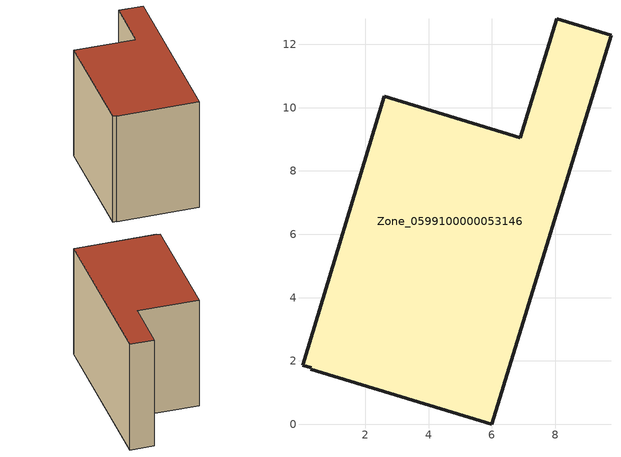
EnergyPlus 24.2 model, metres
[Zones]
Zone_0599100000053146
 floor ground (C_G): 6,0 0.28,1.74 0.29,1.78 0.01,1.87 2.6,10.37 6.9,9.05 8.05,12.81 9.76,12.28 z0
 wall outside (C_F): 9.76,12.28 8.05,12.81 6.9,9.05 2.6,10.37 0.01,1.87 0.29,1.78 0.28,1.74 6,0 9.76,12.28 z0:8.69
 roof outside (C_R): 0.28,1.74 6,0 9.76,12.28 8.05,12.81 6.9,9.05 2.6,10.37 0.01,1.87 0.29,1.78 z8.69
[BUILDING]
Pand.0599100000053146: North Axis=0; Terrain=City; Loads Convergence Tolerance Value=0.04; Temperature Convergence Tolerance Value=0.4; Solar Distribution=FullExterior; Maximum Number of Warmup Days=25; Minimum Number of Warmup Days=1
[Site:Location]
Rotterdam.The.Hague.AP_ZH_NLD Design_Conditions: Latitude=51.96; Longitude=4.45; Time Zone=1; Elevation=-4.5
[SITE:GROUNDTEMPERATURE:BUILDINGSURFACE]
18, 18, 18, 18, 18, 18, 18, 18, 18, 18, 18, 18
[MATERIAL] Thermal Absorptance=0.9; Solar Absorptance=0.7; Visible Absorptance=0.7
Name | Roughness | Thickness | Conductivity | Density | Specific Heat
G.TC.1975-1991 | MediumSmooth | 0.15 | 0.288461 | 540 | 1210
F.TC.1975-1991 | Rough | 0.3 | 0.230769 | 1920 | 840
R.TC.1975-1991 | MediumRough | 0.2 | 0.153846 | 1500 | 1000
[CONSTRUCTION]
C_G: G.TC.1975-1991
C_F: F.TC.1975-1991
C_R: R.TC.1975-1991
[ZONE]
Zone_0599100000053146: Type=1; Multiplier=1; Ceiling Height=Autocalculate; Volume=Autocalculate; Floor Area=autocalculate; Part of Total Floor Area=Yes
[ZONEINFILTRATION:DESIGNFLOWRATE]
Infil_Zone_0599100000053146: Zone or ZoneList or Space or SpaceList=Zone_0599100000053146; Schedule=AlwaysOn; Design Flow Rate Calculation Method=Flow/Area; Flow Rate per Floor Area=0.003; Constant Term Coefficient=1; Temperature Term Coefficient=0; Velocity Term Coefficient=0; Velocity Squared Term Coefficient=0
[HVACTEMPLATE:ZONE:IDEALLOADSAIRSYSTEM]
Zone_0599100000053146: Maximum Heating Supply Air Temperature=50; Minimum Cooling Supply Air Temperature=13; Maximum Heating Supply Air Humidity Ratio=0.0156; Minimum Cooling Supply Air Humidity Ratio=0.0077; Heating Limit=NoLimit; Cooling Limit=NoLimit; Dehumidification Control Type=ConstantSensibleHeatRatio; Cooling Sensible Heat Ratio=0.7; Dehumidification Setpoint=60; Humidification Control Type=None; Humidification Setpoint=30; Outdoor Air Method=None; Outdoor Air Flow Rate per Person=0.00944; Outdoor Air Flow Rate per Zone Floor Area=0; Outdoor Air Flow Rate per Zone=0; Demand Controlled Ventilation Type=None; Outdoor Air Economizer Type=NoEconomizer; Heat Recovery Type=None; Sensible Heat Recovery Effectiveness=0.7; Latent Heat Recovery Effectiveness=0.65
[ZONECONTROL:THERMOSTAT]
ThermostatControl_Zone_0599100000053146: Zone or ZoneList=Zone_0599100000053146; Control Type Schedule=DualSetpointControlType; Control 1=Thermostat_Zone_0599100000053146; Temperature Difference Between Cutout And Setpoint=0
[THERMOSTATSETPOINT:DUALSETPOINT]
Thermostat_Zone_0599100000053146: Heating Setpoint Temperature Schedule=HeatingSetpoint_Zone_0599100000053146; Cooling Setpoint Temperature Schedule=CoolingSetpoint_Zone_0599100000053146
[SCHEDULE:COMPACT]
HeatingSetpoint_Zone_0599100000053146: Through: 12/31, For: AllDays, Until: 24:00, 21
CoolingSetpoint_Zone_0599100000053146: Through: 12/31, For: AllDays, Until: 24:00, 24
DualSetpointControlType: Through: 12/31, For: AllDays, Until: 24:00, 4
AlwaysOn: Through: 12/31, For: AllDays, Until: 24:00, 1
